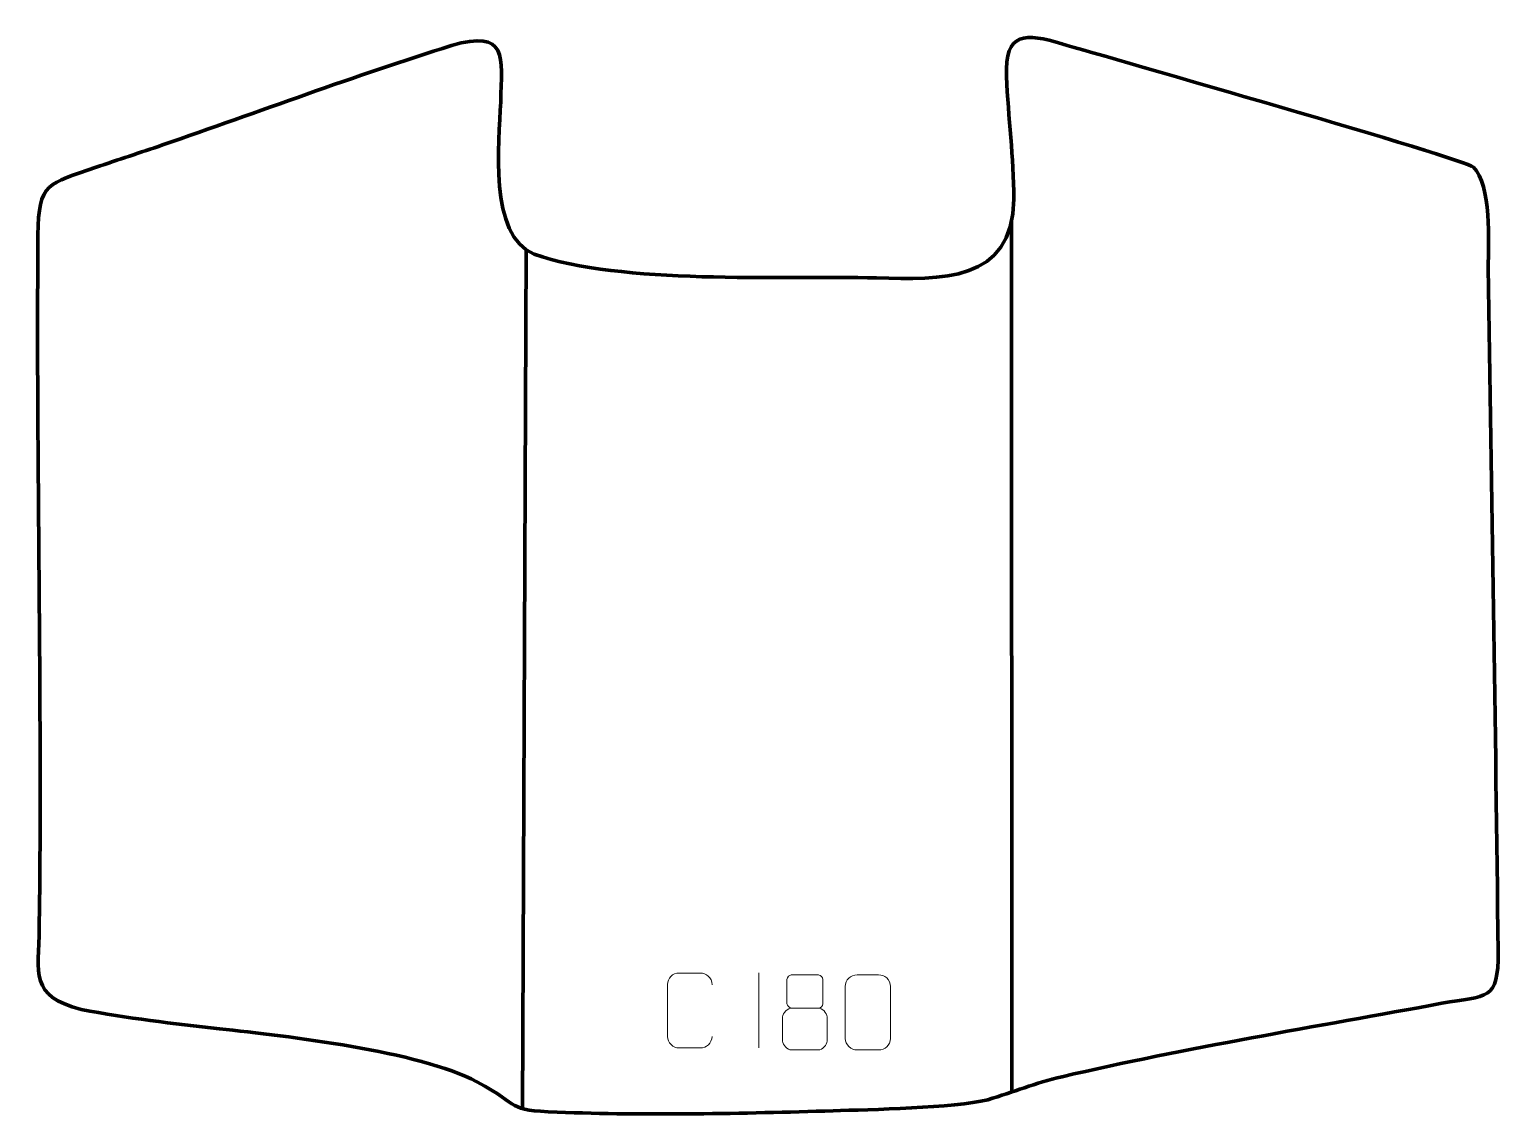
# Model space of a CAD drawing. Header units: millimetres. Extents: x 978 to 1467, y 352 to 713.
import ezdxf

# ---------------------------------------------------------------- set-up
doc = ezdxf.new("R2010")
doc.units = ezdxf.units.MM
doc.header["$MEASUREMENT"] = 0
doc.layers.add('layer 2', color=7, linetype='Continuous')
doc.layers.add('layer 3', color=7, linetype='Continuous')

msp = doc.modelspace()

# ---------------------------------------------------------------- linework, layer by layer
at = {"layer": 'layer 2', "color": 142, "lineweight": 158}
for points in [[(1305.0789, 649.6921), (1305.0789, 649.6921), (1305.1838, 360.1774), (1305.1838, 360.1774)], [(1143.4461, 640.0922), (1143.4461, 640.0922), (1142.2657, 353.6956), (1142.2657, 353.6956)]]:
    msp.add_open_spline(points, degree=3, dxfattribs=at)
at = {"layer": 'layer 3', "color": 242, "lineweight": 158}
msp.add_open_spline([(1022.4857, 675.0001), (1054.2828, 685.9488), (1086.6244, 698.1281), (1118.6266, 708.115), (1118.6266, 708.115), (1137.4138, 713.486), (1135.4356, 704.6504), (1135.0202, 689.2256), (1135.0202, 689.2256), (1134.5141, 676.0209), (1130.8477, 644.7322), (1146.1207, 638.6472), (1146.1207, 638.6472), (1175.045, 628.4974), (1228.0557, 631.4137), (1260.1556, 630.7419), (1260.1556, 630.7419), (1281.4754, 630.235), (1305.4028, 628.9027), (1305.8236, 656.9745), (1305.8236, 656.9745), (1305.8522, 670.9915), (1303.9586, 684.0373), (1303.4073, 697.7641), (1303.4073, 697.7641), (1302.8064, 712.724), (1309.7363, 712.2725), (1321.8659, 708.681), (1321.8659, 708.681), (1337.5381, 704.0718), (1455.8229, 670.4242), (1458.8475, 667.5713), (1458.8475, 667.5713), (1464.8965, 661.8658), (1463.8156, 642.2721), (1463.7802, 634.2302), (1463.7802, 634.2302), (1464.8055, 558.3238), (1466.2603, 482.3735), (1467.0534, 406.4727), (1467.0534, 406.4727), (1467.2282, 389.7389), (1463.3919, 391.9549), (1448.3426, 389.1714), (1448.3426, 389.1714), (1406.3759, 381.4267), (1363.4286, 374.3689), (1321.9025, 364.7511), (1321.9025, 364.7511), (1312.8432, 362.6529), (1305.7941, 359.6242), (1297.2004, 357.0822), (1297.2004, 357.0822), (1285.9122, 354.3108), (1257.8648, 353.78), (1245.6777, 353.3973), (1245.6777, 353.3973), (1215.8606, 352.4609), (1183.6213, 351.7802), (1153.8434, 352.9482), (1153.8434, 352.9482), (1136.2795, 353.6371), (1142.6482, 354.7519), (1127.0494, 363.0525), (1127.0494, 363.0525), (1107.696, 373.351), (1064.057, 378.2033), (1041.4111, 380.6977), (1041.4111, 380.6977), (1025.8715, 382.4093), (1010.7211, 384.1865), (995.3452, 387.1418), (995.3452, 387.1418), (978.1161, 391.7436), (981.1728, 398.7244), (981.4057, 414.5795), (981.4057, 414.5795), (982.4509, 491.4897), (980.3389, 568.3068), (980.9799, 645.1107), (980.9799, 645.1107), (981.1254, 662.5381), (984.351, 662.0689), (1000.336, 667.5586), (1000.336, 667.5586), (1007.7016, 670.088), (1015.1076, 672.5054), (1022.4857, 675.0001)], degree=3, knots=[0, 0, 0, 0, 0.04347826, 0.04347826, 0.04347826, 0.04347826, 0.08695652, 0.08695652, 0.08695652, 0.08695652, 0.13043478, 0.13043478, 0.13043478, 0.13043478, 0.17391304, 0.17391304, 0.17391304, 0.17391304, 0.2173913, 0.2173913, 0.2173913, 0.2173913, 0.26086957, 0.26086957, 0.26086957, 0.26086957, 0.30434783, 0.30434783, 0.30434783, 0.30434783, 0.34782609, 0.34782609, 0.34782609, 0.34782609, 0.39130435, 0.39130435, 0.39130435, 0.39130435, 0.43478261, 0.43478261, 0.43478261, 0.43478261, 0.47826087, 0.47826087, 0.47826087, 0.47826087, 0.52173913, 0.52173913, 0.52173913, 0.52173913, 0.56521739, 0.56521739, 0.56521739, 0.56521739, 0.60869565, 0.60869565, 0.60869565, 0.60869565, 0.65217391, 0.65217391, 0.65217391, 0.65217391, 0.69565217, 0.69565217, 0.69565217, 0.69565217, 0.73913043, 0.73913043, 0.73913043, 0.73913043, 0.7826087, 0.7826087, 0.7826087, 0.7826087, 0.82608696, 0.82608696, 0.82608696, 0.82608696, 0.86956522, 0.86956522, 0.86956522, 0.86956522, 0.91304348, 0.91304348, 0.91304348, 0.91304348, 1, 1, 1, 1], dxfattribs=at)
at = {"layer": 'layer 3', "color": 250, "lineweight": 9}
for points, knots in [([(1205.3888, 378.1352), (1205.249, 375.8118), (1203.5718, 374.3322), (1201.4241, 374.3214), (1201.4241, 374.3214), (1199.0922, 374.3218), (1196.7603, 374.3218), (1194.4288, 374.3214), (1194.4288, 374.3214), (1192.5038, 374.216), (1190.5317, 376.1005), (1190.5429, 378.1178), (1190.5429, 378.1178), (1190.5433, 383.8879), (1190.5433, 389.6576), (1190.5429, 395.4269), (1190.5429, 395.4269), (1190.5471, 397.565), (1192.2938, 399.2842), (1194.4462, 399.2707), (1194.4462, 399.2707), (1196.7719, 399.2707), (1199.098, 399.2707), (1201.4241, 399.2707), (1201.4241, 399.2707), (1203.3707, 399.3062), (1205.3621, 397.8147), (1205.3888, 395.3771)], [0, 0, 0, 0, 0.125, 0.125, 0.125, 0.125, 0.25, 0.25, 0.25, 0.25, 0.375, 0.375, 0.375, 0.375, 0.5, 0.5, 0.5, 0.5, 0.625, 0.625, 0.625, 0.625, 0.75, 0.75, 0.75, 0.75, 1, 1, 1, 1]), ([(1230.3164, 397.1484), (1230.3164, 394.9354), (1230.3164, 391.2531), (1230.3164, 389.0398), (1230.3164, 389.0398), (1230.3314, 388.5324), (1231.1388, 387.601), (1231.8389, 387.6022), (1231.8389, 387.6022), (1234.8088, 387.6024), (1237.779, 387.5175), (1240.7494, 387.5172), (1240.7494, 387.5172), (1241.5465, 387.5214), (1242.2672, 388.3117), (1242.2646, 389.0324), (1242.2646, 389.0324), (1242.2643, 391.2484), (1242.2643, 394.9331), (1242.2646, 397.1484), (1242.2646, 397.1484), (1242.2461, 397.8592), (1241.6347, 398.6196), (1240.8008, 398.6122), (1240.8008, 398.6122), (1237.7837, 398.6119), (1234.7668, 398.6119), (1231.7502, 398.6122), (1231.7502, 398.6122), (1231.1238, 398.6198), (1230.2997, 397.9088), (1230.3164, 397.1484)], [0, 0, 0, 0, 0.11111111, 0.11111111, 0.11111111, 0.11111111, 0.22222222, 0.22222222, 0.22222222, 0.22222222, 0.33333333, 0.33333333, 0.33333333, 0.33333333, 0.44444444, 0.44444444, 0.44444444, 0.44444444, 0.55555556, 0.55555556, 0.55555556, 0.55555556, 0.66666667, 0.66666667, 0.66666667, 0.66666667, 0.77777778, 0.77777778, 0.77777778, 0.77777778, 1, 1, 1, 1]), ([(1253.6891, 398.6368), (1256.0552, 398.6368), (1258.4217, 398.6368), (1260.7882, 398.6368), (1260.7882, 398.6368), (1262.7687, 398.6724), (1264.7947, 397.1781), (1264.8218, 394.736), (1264.8218, 394.736), (1264.8214, 388.9786), (1264.8214, 383.2208), (1264.8218, 377.4626), (1264.8218, 377.4626), (1264.6797, 375.135), (1262.9733, 373.6527), (1260.7882, 373.6419), (1260.7882, 373.6419), (1258.4158, 373.6423), (1256.0434, 373.6423), (1253.6714, 373.6419), (1253.6714, 373.6419), (1251.7129, 373.5363), (1249.7065, 375.4242), (1249.7179, 377.4452), (1249.7179, 377.4452), (1249.7183, 383.2258), (1249.7183, 389.0061), (1249.7179, 394.7859), (1249.7179, 394.7859), (1249.7222, 396.9279), (1251.4993, 398.6504), (1253.6891, 398.6368)], [0, 0, 0, 0, 0.11111111, 0.11111111, 0.11111111, 0.11111111, 0.22222222, 0.22222222, 0.22222222, 0.22222222, 0.33333333, 0.33333333, 0.33333333, 0.33333333, 0.44444444, 0.44444444, 0.44444444, 0.44444444, 0.55555556, 0.55555556, 0.55555556, 0.55555556, 0.66666667, 0.66666667, 0.66666667, 0.66666667, 0.77777778, 0.77777778, 0.77777778, 0.77777778, 1, 1, 1, 1]), ([(1228.8576, 384.6302), (1228.8576, 381.4594), (1228.8576, 379.7573), (1228.8576, 376.5859), (1228.8576, 376.5859), (1228.8491, 375.364), (1230.547, 373.6713), (1231.7996, 373.6628), (1231.7996, 373.6628), (1234.7827, 373.6631), (1237.766, 373.6631), (1240.7494, 373.6628), (1240.7494, 373.6628), (1242.0727, 373.6745), (1243.6931, 375.2961), (1243.682, 376.5953), (1243.682, 376.5953), (1243.6817, 379.7635), (1243.6817, 381.4623), (1243.682, 384.6302), (1243.682, 384.6302), (1243.6123, 386.0106), (1242.0345, 387.5892), (1240.7291, 387.5831), (1240.7291, 387.5831), (1237.7525, 387.5828), (1234.7759, 387.5828), (1231.7996, 387.5831), (1231.7996, 387.5831), (1230.7201, 387.5895), (1228.8738, 386.0106), (1228.8576, 384.6302)], [0, 0, 0, 0, 0.11111111, 0.11111111, 0.11111111, 0.11111111, 0.22222222, 0.22222222, 0.22222222, 0.22222222, 0.33333333, 0.33333333, 0.33333333, 0.33333333, 0.44444444, 0.44444444, 0.44444444, 0.44444444, 0.55555556, 0.55555556, 0.55555556, 0.55555556, 0.66666667, 0.66666667, 0.66666667, 0.66666667, 0.77777778, 0.77777778, 0.77777778, 0.77777778, 1, 1, 1, 1])]:
    msp.add_open_spline(points, degree=3, knots=knots, dxfattribs=at)
msp.add_open_spline([(1220.9658, 399.2813), (1220.9658, 399.2813), (1220.9658, 374.3072), (1220.9658, 374.3072)], degree=3, dxfattribs=at)

doc.saveas('drawing.dxf')
